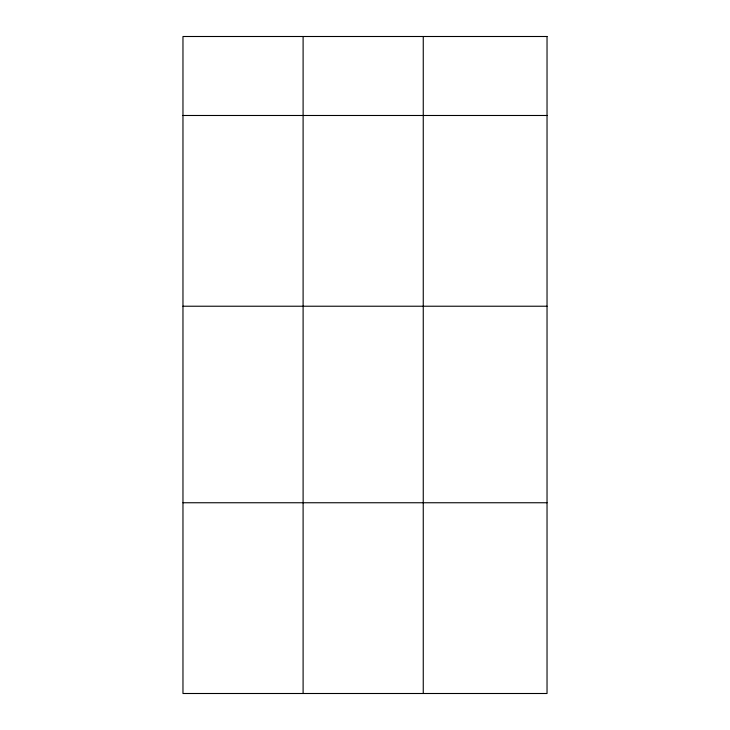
<?xml version="1.0" encoding="UTF-8"?>
<svg xmlns="http://www.w3.org/2000/svg" width="730" height="730" viewBox="0 0 730 730"><rect width="100%" height="100%" fill="white"/><g stroke="black" fill="none" stroke-linecap="round" stroke-linejoin="round"><path stroke-width="1.09" d="M182.965 115.486L547.035 115.486M182.965 306.226L547.035 306.226M182.965 502.751L547.035 502.751M423.254 36.5L423.254 693.5M303.105 36.5L303.105 693.5M547.035 36.5L182.965 36.5L182.965 693.5L547.035 693.5L547.035 36.5"/></g></svg>
